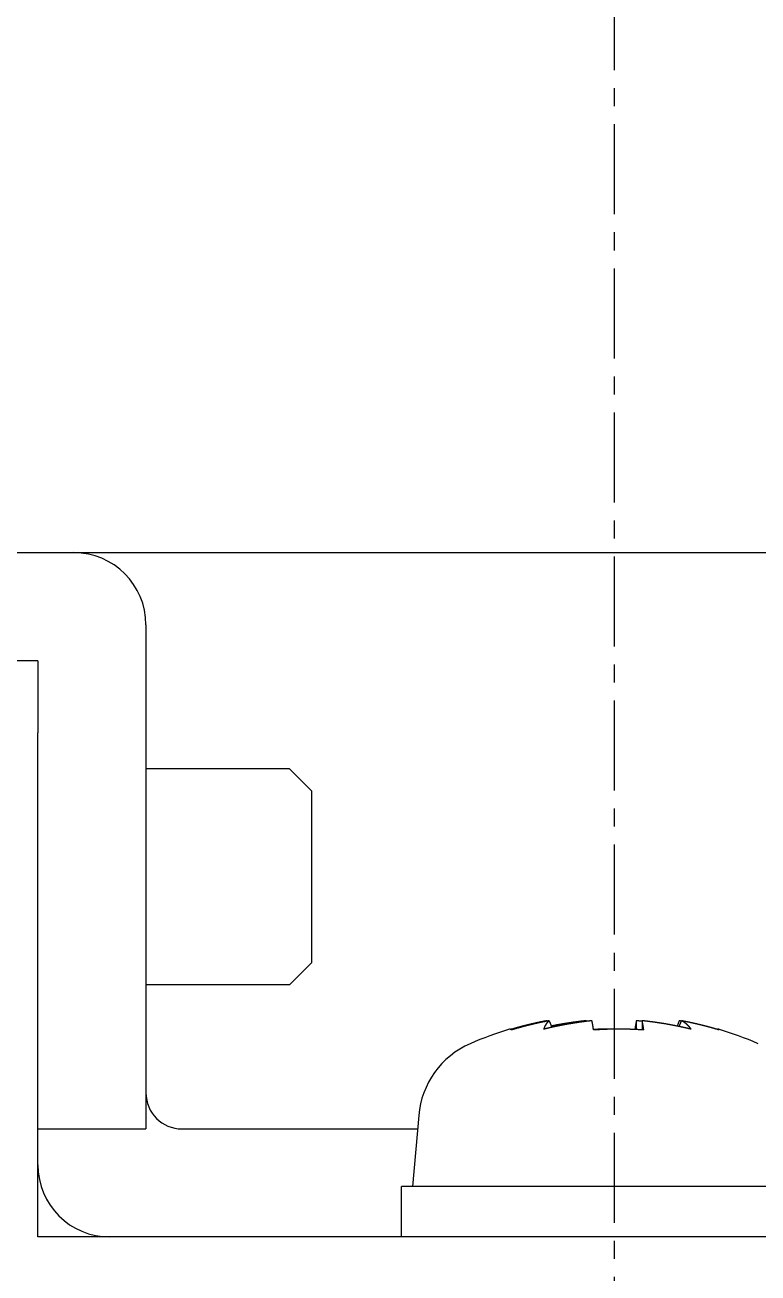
# Model space of a CAD drawing. Extents: x 8 to 293, y -214 to 82.
# Drawn here: x 264.56 to 274.74, y -82.02 to -64.69 of the extents above; entities that cross this region are included whole.
import ezdxf

# ---------------------------------------------------------------- set-up
doc = ezdxf.new("R2010")
doc.units = 0
doc.linetypes.add('CENTER', pattern=[2, 1.25, -0.25, 0.25, -0.25])
doc.layers.get('0').update_dxf_attribs({"linetype": 'CONTINUOUS'})
doc.layers.add('CENTER', color=1, linetype='CENTER')

msp = doc.modelspace()

# ---------------------------------------------------------------- linework, layer by layer
at = {"color": 7, "linetype": 'CONTINUOUS'}
for p, q in [((256.742, -72.019), (288.742, -72.019)), ((266.242, -73.019), (266.242, -80.019)), ((264.742, -73.519), (263.242, -73.519)), ((264.742, -73.519), (264.742, -74.519)), ((264.742, -81.519), (264.742, -74.519)), ((268.236, -75.019), (266.242, -75.019)), ((268.542, -75.326), (268.236, -75.019)), ((268.542, -75.326), (268.542, -77.713)), ((268.542, -77.713), (268.236, -78.019)), ((268.236, -78.019), (266.242, -78.019)), ((271.812, -78.522), (271.81, -78.517)), ((271.84, -78.517), (271.876, -78.608)), ((272.354, -78.517), (272.354, -78.526)), ((273.053, -78.64), (273.051, -78.517)), ((273.131, -78.517), (273.129, -78.643)), ((273.645, -78.517), (273.616, -78.591)), ((273.644, -78.597), (273.675, -78.517)), ((270.029, -79.831), (269.942, -80.819)), ((264.742, -80.019), (266.242, -80.019)), ((266.742, -80.019), (270.012, -80.019)), ((269.792, -81.519), (269.792, -80.819)), ((275.692, -80.819), (269.792, -80.819)), ((280.742, -81.519), (264.742, -81.519))]:
    msp.add_line(p, q, dxfattribs=at)
for points in [[(271.316, -78.645, 0), (271.316, -78.645, 0), (271.316, -78.644, 0), (271.315, -78.644, 0), (271.315, -78.644, 0), (271.315, -78.644, 0), (271.315, -78.644, 0), (271.314, -78.643, 0), (271.314, -78.643, 0), (271.314, -78.643, 0), (271.313, -78.643, 0), (271.313, -78.642, 0), (271.313, -78.642, 0), (271.312, -78.642, 0), (271.312, -78.642, 0), (271.312, -78.642, 0), (271.312, -78.642, 0), (271.311, -78.641, 0), (271.311, -78.641, 0), (271.311, -78.641, 0), (271.31, -78.641, 0), (271.31, -78.641, 0), (271.31, -78.641, 0), (271.31, -78.64, 0), (271.309, -78.64, 0), (271.309, -78.64, 0), (271.309, -78.64, 0), (271.308, -78.64, 0), (271.308, -78.639, 0), (271.308, -78.639, 0), (271.308, -78.639, 0), (271.307, -78.639, 0), (271.307, -78.639, 0), (271.307, -78.639, 0), (271.307, -78.639, 0), (271.306, -78.638, 0), (271.306, -78.638, 0), (271.306, -78.638, 0), (271.306, -78.638, 0), (271.305, -78.638, 0), (271.305, -78.638, 0), (271.305, -78.638, 0), (271.305, -78.638, 0), (271.304, -78.638, 0), (271.304, -78.637, 0), (271.304, -78.637, 0), (271.304, -78.637, 0), (271.303, -78.637, 0), (271.303, -78.637, 0), (271.303, -78.637, 0), (271.303, -78.637, 0), (271.302, -78.637, 0), (271.302, -78.636, 0), (271.302, -78.636, 0), (271.302, -78.636, 0), (271.302, -78.636, 0), (271.301, -78.636, 0), (271.301, -78.636, 0), (271.301, -78.636, 0), (271.301, -78.636, 0), (271.3, -78.636, 0), (271.3, -78.636, 0), (271.3, -78.636, 0), (271.3, -78.635, 0), (271.3, -78.635, 0), (271.299, -78.635, 0), (271.299, -78.635, 0), (271.299, -78.635, 0), (271.299, -78.635, 0), (271.299, -78.635, 0), (271.298, -78.635, 0), (271.298, -78.635, 0), (271.298, -78.635, 0), (271.298, -78.635, 0), (271.298, -78.635, 0), (271.297, -78.635, 0), (271.297, -78.635, 0), (271.297, -78.635, 0), (271.297, -78.635, 0), (271.297, -78.635, 0), (271.296, -78.635, 0), (271.296, -78.635, 0), (271.296, -78.635, 0), (271.296, -78.635, 0), (271.296, -78.634, 0), (271.295, -78.634, 0), (271.295, -78.634, 0), (271.295, -78.634, 0), (271.295, -78.634, 0), (271.295, -78.634, 0), (271.295, -78.634, 0), (271.294, -78.634, 0), (271.294, -78.634, 0), (271.294, -78.634, 0), (271.294, -78.634, 0), (271.294, -78.634, 0), (271.294, -78.634, 0), (271.293, -78.634, 0), (271.293, -78.634, 0), (271.293, -78.634, 0), (271.293, -78.634, 0), (271.293, -78.634, 0), (271.293, -78.634, 0), (271.293, -78.634, 0), (271.292, -78.634, 0), (271.292, -78.634, 0), (271.292, -78.634, 0), (271.292, -78.635, 0), (271.292, -78.635, 0), (271.292, -78.635, 0), (271.292, -78.635, 0), (271.291, -78.635, 0), (271.291, -78.635, 0), (271.291, -78.635, 0), (271.291, -78.635, 0), (271.291, -78.635, 0), (271.291, -78.635, 0), (271.291, -78.635, 0), (271.291, -78.635, 0), (271.29, -78.635, 0), (271.29, -78.635, 0), (271.29, -78.635, 0), (271.29, -78.635, 0), (271.29, -78.635, 0), (271.29, -78.635, 0), (271.29, -78.635, 0), (271.29, -78.635, 0), (271.29, -78.635, 0), (271.289, -78.635, 0)], [(271.81, -78.517, 0), (271.806, -78.518, 0), (271.802, -78.518, 0), (271.798, -78.519, 0), (271.794, -78.52, 0), (271.79, -78.521, 0), (271.786, -78.521, 0), (271.782, -78.522, 0), (271.778, -78.523, 0), (271.774, -78.524, 0), (271.77, -78.525, 0), (271.766, -78.525, 0), (271.762, -78.526, 0), (271.758, -78.527, 0), (271.754, -78.528, 0), (271.75, -78.528, 0), (271.746, -78.529, 0), (271.742, -78.53, 0), (271.738, -78.531, 0), (271.734, -78.532, 0), (271.73, -78.532, 0), (271.726, -78.533, 0), (271.722, -78.534, 0), (271.719, -78.535, 0), (271.715, -78.536, 0), (271.711, -78.537, 0), (271.707, -78.537, 0), (271.703, -78.538, 0), (271.699, -78.539, 0), (271.695, -78.54, 0), (271.691, -78.541, 0), (271.687, -78.541, 0), (271.683, -78.542, 0), (271.679, -78.543, 0), (271.675, -78.544, 0), (271.671, -78.545, 0), (271.667, -78.546, 0), (271.663, -78.547, 0), (271.659, -78.547, 0), (271.655, -78.548, 0), (271.651, -78.549, 0), (271.647, -78.55, 0), (271.643, -78.551, 0), (271.639, -78.552, 0), (271.635, -78.553, 0), (271.632, -78.554, 0), (271.628, -78.555, 0), (271.624, -78.555, 0), (271.62, -78.556, 0), (271.616, -78.557, 0), (271.612, -78.558, 0), (271.608, -78.559, 0), (271.604, -78.56, 0), (271.6, -78.561, 0), (271.596, -78.562, 0), (271.592, -78.563, 0), (271.588, -78.564, 0), (271.584, -78.565, 0), (271.58, -78.566, 0), (271.576, -78.567, 0), (271.572, -78.567, 0), (271.568, -78.568, 0), (271.564, -78.569, 0), (271.561, -78.57, 0), (271.557, -78.571, 0), (271.553, -78.572, 0), (271.549, -78.573, 0), (271.545, -78.574, 0), (271.541, -78.575, 0), (271.537, -78.576, 0), (271.533, -78.577, 0), (271.529, -78.578, 0), (271.525, -78.579, 0), (271.521, -78.58, 0), (271.517, -78.581, 0), (271.513, -78.582, 0), (271.509, -78.583, 0), (271.506, -78.584, 0), (271.502, -78.585, 0), (271.498, -78.586, 0), (271.494, -78.587, 0), (271.49, -78.588, 0), (271.486, -78.589, 0), (271.482, -78.59, 0), (271.478, -78.591, 0), (271.474, -78.592, 0), (271.47, -78.593, 0), (271.466, -78.594, 0), (271.462, -78.595, 0), (271.459, -78.596, 0), (271.455, -78.597, 0), (271.451, -78.598, 0), (271.447, -78.599, 0), (271.443, -78.6, 0), (271.439, -78.601, 0), (271.435, -78.602, 0), (271.431, -78.603, 0), (271.427, -78.604, 0), (271.423, -78.605, 0), (271.419, -78.606, 0), (271.416, -78.608, 0), (271.412, -78.609, 0), (271.408, -78.61, 0), (271.404, -78.611, 0), (271.4, -78.612, 0), (271.396, -78.613, 0), (271.392, -78.614, 0), (271.388, -78.615, 0), (271.384, -78.616, 0), (271.38, -78.617, 0), (271.377, -78.618, 0), (271.373, -78.619, 0), (271.369, -78.621, 0), (271.365, -78.622, 0), (271.361, -78.623, 0), (271.357, -78.624, 0), (271.353, -78.625, 0), (271.349, -78.626, 0), (271.345, -78.627, 0), (271.342, -78.628, 0), (271.338, -78.629, 0), (271.334, -78.631, 0), (271.33, -78.632, 0), (271.326, -78.633, 0), (271.322, -78.634, 0), (271.318, -78.635, 0), (271.314, -78.636, 0), (271.31, -78.638, 0), (271.307, -78.639, 0)], [(271.84, -78.517, 0), (271.836, -78.518, 0), (271.832, -78.518, 0), (271.828, -78.519, 0), (271.824, -78.52, 0), (271.82, -78.521, 0), (271.815, -78.522, 0), (271.811, -78.522, 0), (271.807, -78.523, 0), (271.803, -78.524, 0), (271.799, -78.525, 0), (271.795, -78.526, 0), (271.791, -78.526, 0), (271.786, -78.527, 0), (271.782, -78.528, 0), (271.778, -78.529, 0), (271.774, -78.53, 0), (271.77, -78.531, 0), (271.766, -78.531, 0), (271.762, -78.532, 0), (271.758, -78.533, 0), (271.753, -78.534, 0), (271.749, -78.535, 0), (271.745, -78.536, 0), (271.741, -78.537, 0), (271.737, -78.537, 0), (271.733, -78.538, 0), (271.729, -78.539, 0), (271.725, -78.54, 0), (271.72, -78.541, 0), (271.716, -78.542, 0), (271.712, -78.543, 0), (271.708, -78.543, 0), (271.704, -78.544, 0), (271.7, -78.545, 0), (271.696, -78.546, 0), (271.692, -78.547, 0), (271.687, -78.548, 0), (271.683, -78.549, 0), (271.679, -78.55, 0), (271.675, -78.551, 0), (271.671, -78.552, 0), (271.667, -78.553, 0), (271.663, -78.553, 0), (271.659, -78.554, 0), (271.655, -78.555, 0), (271.65, -78.556, 0), (271.646, -78.557, 0), (271.642, -78.558, 0), (271.638, -78.559, 0), (271.634, -78.56, 0), (271.63, -78.561, 0), (271.626, -78.562, 0), (271.622, -78.563, 0), (271.618, -78.564, 0), (271.613, -78.565, 0), (271.609, -78.566, 0), (271.605, -78.567, 0), (271.601, -78.568, 0), (271.597, -78.569, 0), (271.593, -78.57, 0), (271.589, -78.571, 0), (271.585, -78.572, 0), (271.581, -78.573, 0), (271.577, -78.574, 0), (271.572, -78.575, 0), (271.568, -78.576, 0), (271.564, -78.577, 0), (271.56, -78.578, 0), (271.556, -78.579, 0), (271.552, -78.58, 0), (271.548, -78.581, 0), (271.544, -78.582, 0), (271.54, -78.583, 0), (271.536, -78.584, 0), (271.532, -78.585, 0), (271.528, -78.586, 0), (271.523, -78.587, 0), (271.519, -78.588, 0), (271.515, -78.589, 0), (271.511, -78.59, 0), (271.507, -78.591, 0), (271.503, -78.592, 0), (271.499, -78.593, 0), (271.495, -78.594, 0), (271.491, -78.596, 0), (271.487, -78.597, 0), (271.483, -78.598, 0), (271.479, -78.599, 0), (271.474, -78.6, 0), (271.47, -78.601, 0), (271.466, -78.602, 0), (271.462, -78.603, 0), (271.458, -78.604, 0), (271.454, -78.605, 0), (271.45, -78.606, 0), (271.446, -78.608, 0), (271.442, -78.609, 0), (271.438, -78.61, 0), (271.434, -78.611, 0), (271.43, -78.612, 0), (271.426, -78.613, 0), (271.422, -78.614, 0), (271.418, -78.615, 0), (271.414, -78.617, 0), (271.409, -78.618, 0), (271.405, -78.619, 0), (271.401, -78.62, 0), (271.397, -78.621, 0), (271.393, -78.622, 0), (271.389, -78.623, 0), (271.385, -78.624, 0), (271.381, -78.626, 0), (271.377, -78.627, 0), (271.373, -78.628, 0), (271.369, -78.629, 0), (271.365, -78.63, 0), (271.361, -78.632, 0), (271.357, -78.633, 0), (271.353, -78.634, 0), (271.349, -78.635, 0), (271.345, -78.636, 0), (271.341, -78.638, 0), (271.337, -78.639, 0), (271.333, -78.64, 0), (271.329, -78.641, 0), (271.324, -78.642, 0), (271.32, -78.644, 0), (271.316, -78.645, 0)], [(272.434, -78.517, 0), (272.428, -78.517, 0), (272.423, -78.518, 0), (272.418, -78.519, 0), (272.413, -78.519, 0), (272.407, -78.52, 0), (272.402, -78.52, 0), (272.397, -78.521, 0), (272.392, -78.522, 0), (272.386, -78.522, 0), (272.381, -78.523, 0), (272.376, -78.523, 0), (272.371, -78.524, 0), (272.365, -78.525, 0), (272.36, -78.525, 0), (272.355, -78.526, 0), (272.349, -78.527, 0), (272.344, -78.527, 0), (272.339, -78.528, 0), (272.334, -78.529, 0), (272.328, -78.529, 0), (272.323, -78.53, 0), (272.318, -78.531, 0), (272.313, -78.531, 0), (272.307, -78.532, 0), (272.302, -78.533, 0), (272.297, -78.533, 0), (272.292, -78.534, 0), (272.286, -78.535, 0), (272.281, -78.535, 0), (272.276, -78.536, 0), (272.271, -78.537, 0), (272.265, -78.538, 0), (272.26, -78.538, 0), (272.255, -78.539, 0), (272.249, -78.54, 0), (272.244, -78.541, 0), (272.239, -78.541, 0), (272.234, -78.542, 0), (272.228, -78.543, 0), (272.223, -78.544, 0), (272.218, -78.545, 0), (272.213, -78.545, 0), (272.207, -78.546, 0), (272.202, -78.547, 0), (272.197, -78.548, 0), (272.192, -78.549, 0), (272.186, -78.549, 0), (272.181, -78.55, 0), (272.176, -78.551, 0), (272.171, -78.552, 0), (272.165, -78.553, 0), (272.16, -78.554, 0), (272.155, -78.555, 0), (272.15, -78.555, 0), (272.144, -78.556, 0), (272.139, -78.557, 0), (272.134, -78.558, 0), (272.129, -78.559, 0), (272.123, -78.56, 0), (272.118, -78.561, 0), (272.113, -78.561, 0), (272.108, -78.562, 0), (272.102, -78.563, 0), (272.097, -78.564, 0), (272.092, -78.565, 0), (272.087, -78.566, 0), (272.081, -78.567, 0), (272.076, -78.568, 0), (272.071, -78.569, 0), (272.066, -78.57, 0), (272.06, -78.571, 0), (272.055, -78.572, 0), (272.05, -78.573, 0), (272.045, -78.574, 0), (272.039, -78.575, 0), (272.034, -78.576, 0), (272.029, -78.577, 0), (272.024, -78.578, 0), (272.019, -78.579, 0), (272.013, -78.58, 0), (272.008, -78.581, 0), (272.003, -78.582, 0), (271.998, -78.583, 0), (271.992, -78.584, 0), (271.987, -78.585, 0), (271.982, -78.586, 0), (271.977, -78.587, 0), (271.971, -78.588, 0), (271.966, -78.589, 0), (271.961, -78.59, 0), (271.956, -78.591, 0), (271.95, -78.592, 0), (271.945, -78.593, 0), (271.94, -78.594, 0), (271.935, -78.595, 0), (271.93, -78.597, 0), (271.924, -78.598, 0), (271.919, -78.599, 0), (271.914, -78.6, 0), (271.909, -78.601, 0), (271.903, -78.602, 0), (271.898, -78.603, 0), (271.893, -78.604, 0), (271.888, -78.605, 0), (271.883, -78.606, 0), (271.877, -78.608, 0), (271.872, -78.609, 0), (271.867, -78.61, 0), (271.862, -78.611, 0), (271.856, -78.612, 0), (271.851, -78.614, 0), (271.846, -78.615, 0), (271.841, -78.616, 0), (271.836, -78.617, 0), (271.83, -78.618, 0), (271.825, -78.62, 0), (271.82, -78.621, 0), (271.815, -78.622, 0), (271.81, -78.623, 0), (271.804, -78.624, 0), (271.799, -78.626, 0), (271.794, -78.627, 0), (271.789, -78.628, 0), (271.783, -78.629, 0), (271.778, -78.63, 0), (271.773, -78.632, 0), (271.768, -78.633, 0), (271.763, -78.634, 0)], [(271.841, -78.517, 0), (271.84, -78.517, 0), (271.839, -78.518, 0), (271.838, -78.518, 0), (271.838, -78.519, 0), (271.837, -78.519, 0), (271.836, -78.52, 0), (271.835, -78.521, 0), (271.835, -78.521, 0), (271.834, -78.522, 0), (271.833, -78.522, 0), (271.832, -78.523, 0), (271.832, -78.524, 0), (271.831, -78.524, 0), (271.83, -78.525, 0), (271.83, -78.526, 0), (271.829, -78.526, 0), (271.828, -78.527, 0), (271.827, -78.528, 0), (271.827, -78.528, 0), (271.826, -78.529, 0), (271.825, -78.53, 0), (271.825, -78.53, 0), (271.824, -78.531, 0), (271.823, -78.532, 0), (271.822, -78.532, 0), (271.822, -78.533, 0), (271.821, -78.534, 0), (271.82, -78.534, 0), (271.82, -78.535, 0), (271.819, -78.536, 0), (271.818, -78.537, 0), (271.818, -78.537, 0), (271.817, -78.538, 0), (271.816, -78.539, 0), (271.816, -78.54, 0), (271.815, -78.54, 0), (271.814, -78.541, 0), (271.814, -78.542, 0), (271.813, -78.543, 0), (271.812, -78.543, 0), (271.812, -78.544, 0), (271.811, -78.545, 0), (271.81, -78.546, 0), (271.81, -78.547, 0), (271.809, -78.547, 0), (271.808, -78.548, 0), (271.808, -78.549, 0), (271.807, -78.55, 0), (271.806, -78.551, 0), (271.806, -78.552, 0), (271.805, -78.552, 0), (271.804, -78.553, 0), (271.804, -78.554, 0), (271.803, -78.555, 0), (271.803, -78.556, 0), (271.802, -78.557, 0), (271.801, -78.558, 0), (271.801, -78.559, 0), (271.8, -78.559, 0), (271.799, -78.56, 0), (271.799, -78.561, 0), (271.798, -78.562, 0), (271.798, -78.563, 0), (271.797, -78.564, 0), (271.796, -78.565, 0), (271.796, -78.566, 0), (271.795, -78.567, 0), (271.795, -78.568, 0), (271.794, -78.569, 0), (271.793, -78.57, 0), (271.793, -78.571, 0), (271.792, -78.572, 0), (271.792, -78.573, 0), (271.791, -78.573, 0), (271.79, -78.575, 0), (271.79, -78.576, 0), (271.789, -78.576, 0), (271.789, -78.577, 0), (271.788, -78.578, 0), (271.788, -78.579, 0), (271.787, -78.581, 0), (271.786, -78.582, 0), (271.786, -78.582, 0), (271.785, -78.584, 0), (271.785, -78.585, 0), (271.784, -78.586, 0), (271.784, -78.587, 0), (271.783, -78.588, 0), (271.782, -78.589, 0), (271.782, -78.59, 0), (271.781, -78.591, 0), (271.781, -78.592, 0), (271.78, -78.593, 0), (271.78, -78.594, 0), (271.779, -78.595, 0), (271.779, -78.596, 0), (271.778, -78.597, 0), (271.778, -78.599, 0), (271.777, -78.6, 0), (271.777, -78.601, 0), (271.776, -78.602, 0), (271.775, -78.603, 0), (271.775, -78.604, 0), (271.774, -78.605, 0), (271.774, -78.606, 0), (271.773, -78.608, 0), (271.773, -78.609, 0), (271.772, -78.61, 0), (271.772, -78.611, 0), (271.771, -78.612, 0), (271.771, -78.613, 0), (271.77, -78.615, 0), (271.77, -78.616, 0), (271.769, -78.617, 0), (271.769, -78.618, 0), (271.768, -78.619, 0), (271.768, -78.621, 0), (271.767, -78.622, 0), (271.767, -78.623, 0), (271.766, -78.624, 0), (271.766, -78.626, 0), (271.765, -78.627, 0), (271.765, -78.628, 0), (271.765, -78.629, 0), (271.764, -78.63, 0), (271.764, -78.632, 0), (271.763, -78.633, 0), (271.763, -78.634, 0)], [(272.354, -78.517, 0), (272.35, -78.517, 0), (272.346, -78.518, 0), (272.342, -78.518, 0), (272.339, -78.519, 0), (272.335, -78.519, 0), (272.331, -78.519, 0), (272.327, -78.52, 0), (272.323, -78.52, 0), (272.32, -78.521, 0), (272.316, -78.521, 0), (272.312, -78.521, 0), (272.308, -78.522, 0), (272.304, -78.522, 0), (272.301, -78.523, 0), (272.297, -78.523, 0), (272.293, -78.524, 0), (272.289, -78.524, 0), (272.285, -78.525, 0), (272.282, -78.525, 0), (272.278, -78.525, 0), (272.274, -78.526, 0), (272.27, -78.526, 0), (272.266, -78.527, 0), (272.263, -78.527, 0), (272.259, -78.528, 0), (272.255, -78.528, 0), (272.251, -78.529, 0), (272.247, -78.529, 0), (272.244, -78.53, 0), (272.24, -78.53, 0), (272.236, -78.531, 0), (272.232, -78.531, 0), (272.228, -78.532, 0), (272.225, -78.532, 0), (272.221, -78.533, 0), (272.217, -78.533, 0), (272.213, -78.534, 0), (272.209, -78.534, 0), (272.206, -78.535, 0), (272.202, -78.535, 0), (272.198, -78.536, 0), (272.194, -78.536, 0), (272.19, -78.537, 0), (272.187, -78.537, 0), (272.183, -78.538, 0), (272.179, -78.538, 0), (272.175, -78.539, 0), (272.171, -78.539, 0), (272.168, -78.54, 0), (272.164, -78.54, 0), (272.16, -78.541, 0), (272.156, -78.541, 0), (272.152, -78.542, 0), (272.149, -78.543, 0), (272.145, -78.543, 0), (272.141, -78.544, 0), (272.137, -78.544, 0), (272.134, -78.545, 0), (272.13, -78.545, 0), (272.126, -78.546, 0), (272.122, -78.546, 0), (272.118, -78.547, 0), (272.115, -78.548, 0), (272.111, -78.548, 0), (272.107, -78.549, 0), (272.103, -78.549, 0), (272.099, -78.55, 0), (272.096, -78.55, 0), (272.092, -78.551, 0), (272.088, -78.552, 0), (272.084, -78.552, 0), (272.081, -78.553, 0), (272.077, -78.553, 0), (272.073, -78.554, 0), (272.069, -78.555, 0), (272.065, -78.555, 0), (272.062, -78.556, 0), (272.058, -78.557, 0), (272.054, -78.557, 0), (272.05, -78.558, 0), (272.046, -78.558, 0), (272.043, -78.559, 0), (272.039, -78.56, 0), (272.035, -78.56, 0), (272.031, -78.561, 0), (272.028, -78.562, 0), (272.024, -78.562, 0), (272.02, -78.563, 0), (272.016, -78.564, 0), (272.012, -78.564, 0), (272.009, -78.565, 0), (272.005, -78.566, 0), (272.001, -78.566, 0), (271.997, -78.567, 0), (271.994, -78.567, 0), (271.99, -78.568, 0), (271.986, -78.569, 0), (271.982, -78.57, 0), (271.978, -78.57, 0), (271.975, -78.571, 0), (271.971, -78.572, 0), (271.967, -78.572, 0), (271.963, -78.573, 0), (271.96, -78.574, 0), (271.956, -78.574, 0), (271.952, -78.575, 0), (271.948, -78.576, 0), (271.944, -78.576, 0), (271.941, -78.577, 0), (271.937, -78.578, 0), (271.933, -78.579, 0), (271.929, -78.579, 0), (271.926, -78.58, 0), (271.922, -78.581, 0), (271.918, -78.581, 0), (271.914, -78.582, 0), (271.911, -78.583, 0), (271.907, -78.584, 0), (271.903, -78.584, 0), (271.899, -78.585, 0), (271.895, -78.586, 0), (271.892, -78.587, 0), (271.888, -78.587, 0), (271.884, -78.588, 0), (271.88, -78.589, 0), (271.877, -78.59, 0), (271.873, -78.59, 0), (271.869, -78.591, 0)], [(272.457, -78.645, 0), (272.456, -78.644, 0), (272.456, -78.642, 0), (272.456, -78.641, 0), (272.456, -78.64, 0), (272.456, -78.639, 0), (272.455, -78.638, 0), (272.455, -78.636, 0), (272.455, -78.635, 0), (272.455, -78.634, 0), (272.455, -78.633, 0), (272.455, -78.632, 0), (272.454, -78.63, 0), (272.454, -78.629, 0), (272.454, -78.628, 0), (272.454, -78.627, 0), (272.454, -78.626, 0), (272.454, -78.624, 0), (272.453, -78.623, 0), (272.453, -78.622, 0), (272.453, -78.621, 0), (272.453, -78.62, 0), (272.453, -78.619, 0), (272.452, -78.618, 0), (272.452, -78.617, 0), (272.452, -78.615, 0), (272.452, -78.614, 0), (272.452, -78.613, 0), (272.452, -78.612, 0), (272.451, -78.611, 0), (272.451, -78.61, 0), (272.451, -78.609, 0), (272.451, -78.608, 0), (272.451, -78.606, 0), (272.451, -78.605, 0), (272.45, -78.604, 0), (272.45, -78.603, 0), (272.45, -78.602, 0), (272.45, -78.601, 0), (272.45, -78.6, 0), (272.449, -78.599, 0), (272.449, -78.598, 0), (272.449, -78.597, 0), (272.449, -78.596, 0), (272.449, -78.594, 0), (272.449, -78.593, 0), (272.448, -78.592, 0), (272.448, -78.591, 0), (272.448, -78.59, 0), (272.448, -78.589, 0), (272.448, -78.588, 0), (272.447, -78.587, 0), (272.447, -78.586, 0), (272.447, -78.585, 0), (272.447, -78.584, 0), (272.447, -78.583, 0), (272.447, -78.582, 0), (272.446, -78.581, 0), (272.446, -78.58, 0), (272.446, -78.579, 0), (272.446, -78.578, 0), (272.446, -78.577, 0), (272.446, -78.576, 0), (272.445, -78.575, 0), (272.445, -78.574, 0), (272.445, -78.573, 0), (272.445, -78.572, 0), (272.445, -78.571, 0), (272.444, -78.57, 0), (272.444, -78.569, 0), (272.444, -78.568, 0), (272.444, -78.567, 0), (272.444, -78.566, 0), (272.444, -78.565, 0), (272.443, -78.564, 0), (272.443, -78.563, 0), (272.443, -78.562, 0), (272.443, -78.561, 0), (272.443, -78.56, 0), (272.442, -78.559, 0), (272.442, -78.558, 0), (272.442, -78.557, 0), (272.442, -78.556, 0), (272.442, -78.555, 0), (272.442, -78.554, 0), (272.441, -78.553, 0), (272.441, -78.553, 0), (272.441, -78.552, 0), (272.441, -78.551, 0), (272.441, -78.55, 0), (272.441, -78.549, 0), (272.44, -78.548, 0), (272.44, -78.547, 0), (272.44, -78.546, 0), (272.44, -78.545, 0), (272.44, -78.544, 0), (272.439, -78.543, 0), (272.439, -78.543, 0), (272.439, -78.542, 0), (272.439, -78.541, 0), (272.439, -78.54, 0), (272.439, -78.539, 0), (272.438, -78.538, 0), (272.438, -78.537, 0), (272.438, -78.537, 0), (272.438, -78.536, 0), (272.438, -78.535, 0), (272.437, -78.534, 0), (272.437, -78.533, 0), (272.437, -78.532, 0), (272.437, -78.531, 0), (272.437, -78.531, 0), (272.437, -78.53, 0), (272.436, -78.529, 0), (272.436, -78.528, 0), (272.436, -78.527, 0), (272.436, -78.526, 0), (272.436, -78.526, 0), (272.435, -78.525, 0), (272.435, -78.524, 0), (272.435, -78.523, 0), (272.435, -78.522, 0), (272.435, -78.522, 0), (272.435, -78.521, 0), (272.434, -78.52, 0), (272.434, -78.519, 0), (272.434, -78.518, 0), (272.434, -78.518, 0), (272.434, -78.517, 0)], [(272.742, -78.635, 0), (272.74, -78.635, 0), (272.738, -78.635, 0), (272.736, -78.635, 0), (272.733, -78.635, 0), (272.731, -78.635, 0), (272.729, -78.635, 0), (272.727, -78.635, 0), (272.724, -78.635, 0), (272.722, -78.635, 0), (272.72, -78.634, 0), (272.718, -78.634, 0), (272.715, -78.634, 0), (272.713, -78.634, 0), (272.711, -78.634, 0), (272.709, -78.634, 0), (272.707, -78.634, 0), (272.704, -78.634, 0), (272.702, -78.634, 0), (272.7, -78.634, 0), (272.698, -78.634, 0), (272.695, -78.634, 0), (272.693, -78.634, 0), (272.691, -78.634, 0), (272.689, -78.634, 0), (272.686, -78.634, 0), (272.684, -78.634, 0), (272.682, -78.634, 0), (272.68, -78.634, 0), (272.677, -78.634, 0), (272.675, -78.634, 0), (272.673, -78.634, 0), (272.671, -78.634, 0), (272.668, -78.634, 0), (272.666, -78.634, 0), (272.664, -78.634, 0), (272.662, -78.634, 0), (272.659, -78.634, 0), (272.657, -78.634, 0), (272.655, -78.634, 0), (272.653, -78.634, 0), (272.65, -78.634, 0), (272.648, -78.634, 0), (272.646, -78.634, 0), (272.644, -78.634, 0), (272.641, -78.634, 0), (272.639, -78.634, 0), (272.637, -78.634, 0), (272.635, -78.635, 0), (272.633, -78.635, 0), (272.63, -78.635, 0), (272.628, -78.635, 0), (272.626, -78.635, 0), (272.624, -78.635, 0), (272.621, -78.635, 0), (272.619, -78.635, 0), (272.617, -78.635, 0), (272.615, -78.635, 0), (272.612, -78.635, 0), (272.61, -78.635, 0), (272.608, -78.635, 0), (272.606, -78.635, 0), (272.603, -78.635, 0), (272.601, -78.635, 0), (272.599, -78.635, 0), (272.597, -78.635, 0), (272.594, -78.635, 0), (272.592, -78.635, 0), (272.59, -78.635, 0), (272.588, -78.635, 0), (272.585, -78.635, 0), (272.583, -78.635, 0), (272.581, -78.635, 0), (272.579, -78.635, 0), (272.577, -78.635, 0), (272.574, -78.635, 0), (272.572, -78.635, 0), (272.57, -78.635, 0), (272.568, -78.635, 0), (272.565, -78.635, 0), (272.563, -78.635, 0), (272.561, -78.635, 0), (272.559, -78.636, 0), (272.556, -78.636, 0), (272.554, -78.636, 0), (272.552, -78.636, 0), (272.55, -78.636, 0), (272.547, -78.636, 0), (272.545, -78.636, 0), (272.543, -78.636, 0), (272.541, -78.636, 0), (272.538, -78.636, 0), (272.536, -78.636, 0), (272.534, -78.636, 0), (272.532, -78.636, 0), (272.529, -78.636, 0), (272.527, -78.636, 0), (272.525, -78.636, 0), (272.523, -78.636, 0), (272.521, -78.636, 0), (272.518, -78.636, 0), (272.516, -78.637, 0), (272.514, -78.637, 0), (272.512, -78.637, 0), (272.509, -78.637, 0), (272.507, -78.637, 0), (272.505, -78.637, 0), (272.503, -78.637, 0), (272.5, -78.637, 0), (272.498, -78.637, 0), (272.496, -78.637, 0), (272.494, -78.637, 0), (272.491, -78.637, 0), (272.489, -78.637, 0), (272.487, -78.638, 0), (272.485, -78.638, 0), (272.482, -78.638, 0), (272.48, -78.638, 0), (272.478, -78.638, 0), (272.476, -78.638, 0), (272.474, -78.638, 0), (272.471, -78.638, 0), (272.469, -78.638, 0), (272.467, -78.638, 0), (272.465, -78.638, 0), (272.462, -78.638, 0), (272.46, -78.638, 0), (272.458, -78.638, 0), (272.456, -78.639, 0)], [(273.154, -78.645, 0), (273.148, -78.644, 0), (273.143, -78.644, 0), (273.138, -78.644, 0), (273.132, -78.644, 0), (273.127, -78.643, 0), (273.121, -78.643, 0), (273.116, -78.643, 0), (273.11, -78.642, 0), (273.105, -78.642, 0), (273.1, -78.642, 0), (273.094, -78.641, 0), (273.089, -78.641, 0), (273.083, -78.641, 0), (273.078, -78.641, 0), (273.072, -78.64, 0), (273.067, -78.64, 0), (273.061, -78.64, 0), (273.056, -78.64, 0), (273.051, -78.639, 0), (273.045, -78.639, 0), (273.04, -78.639, 0), (273.034, -78.639, 0), (273.029, -78.639, 0), (273.023, -78.638, 0), (273.018, -78.638, 0), (273.013, -78.638, 0), (273.007, -78.638, 0), (273.002, -78.638, 0), (272.996, -78.637, 0), (272.991, -78.637, 0), (272.985, -78.637, 0), (272.98, -78.637, 0), (272.974, -78.637, 0), (272.969, -78.637, 0), (272.964, -78.636, 0), (272.958, -78.636, 0), (272.953, -78.636, 0), (272.947, -78.636, 0), (272.942, -78.636, 0), (272.936, -78.636, 0), (272.931, -78.636, 0), (272.925, -78.635, 0), (272.92, -78.635, 0), (272.915, -78.635, 0), (272.909, -78.635, 0), (272.904, -78.635, 0), (272.898, -78.635, 0), (272.893, -78.635, 0), (272.887, -78.635, 0), (272.882, -78.635, 0), (272.876, -78.635, 0), (272.871, -78.635, 0), (272.865, -78.635, 0), (272.86, -78.635, 0), (272.855, -78.635, 0), (272.849, -78.635, 0), (272.844, -78.634, 0), (272.838, -78.634, 0), (272.833, -78.634, 0), (272.827, -78.634, 0), (272.822, -78.634, 0), (272.816, -78.634, 0), (272.811, -78.634, 0), (272.806, -78.634, 0), (272.8, -78.634, 0), (272.795, -78.634, 0), (272.789, -78.634, 0), (272.784, -78.634, 0), (272.778, -78.634, 0), (272.773, -78.634, 0), (272.767, -78.634, 0), (272.762, -78.635, 0), (272.756, -78.635, 0), (272.751, -78.635, 0), (272.746, -78.635, 0), (272.74, -78.635, 0), (272.735, -78.635, 0), (272.729, -78.635, 0), (272.724, -78.635, 0), (272.718, -78.635, 0), (272.713, -78.635, 0), (272.707, -78.635, 0), (272.702, -78.635, 0), (272.696, -78.635, 0), (272.691, -78.635, 0), (272.686, -78.635, 0), (272.68, -78.636, 0), (272.675, -78.636, 0), (272.669, -78.636, 0), (272.664, -78.636, 0), (272.658, -78.636, 0), (272.653, -78.636, 0), (272.647, -78.636, 0), (272.642, -78.637, 0), (272.636, -78.637, 0), (272.631, -78.637, 0), (272.626, -78.637, 0), (272.62, -78.637, 0), (272.615, -78.637, 0), (272.609, -78.638, 0), (272.604, -78.638, 0), (272.598, -78.638, 0), (272.593, -78.638, 0), (272.587, -78.638, 0), (272.582, -78.639, 0), (272.576, -78.639, 0), (272.571, -78.639, 0), (272.566, -78.639, 0), (272.56, -78.639, 0), (272.555, -78.64, 0), (272.549, -78.64, 0), (272.544, -78.64, 0), (272.538, -78.64, 0), (272.533, -78.641, 0), (272.527, -78.641, 0), (272.522, -78.641, 0), (272.516, -78.641, 0), (272.511, -78.642, 0), (272.506, -78.642, 0), (272.5, -78.642, 0), (272.495, -78.643, 0), (272.489, -78.643, 0), (272.484, -78.643, 0), (272.478, -78.644, 0), (272.473, -78.644, 0), (272.467, -78.644, 0), (272.462, -78.644, 0), (272.457, -78.645, 0)], [(273.051, -78.517, 0), (273.051, -78.518, 0), (273.051, -78.518, 0), (273.051, -78.519, 0), (273.05, -78.52, 0), (273.05, -78.521, 0), (273.05, -78.521, 0), (273.05, -78.522, 0), (273.05, -78.523, 0), (273.05, -78.524, 0), (273.049, -78.525, 0), (273.049, -78.525, 0), (273.049, -78.526, 0), (273.049, -78.527, 0), (273.049, -78.528, 0), (273.048, -78.528, 0), (273.048, -78.529, 0), (273.048, -78.53, 0), (273.048, -78.531, 0), (273.048, -78.532, 0), (273.048, -78.532, 0), (273.047, -78.533, 0), (273.047, -78.534, 0), (273.047, -78.535, 0), (273.047, -78.536, 0), (273.047, -78.537, 0), (273.047, -78.537, 0), (273.046, -78.538, 0), (273.046, -78.539, 0), (273.046, -78.54, 0), (273.046, -78.541, 0), (273.046, -78.541, 0), (273.046, -78.542, 0), (273.045, -78.543, 0), (273.045, -78.544, 0), (273.045, -78.545, 0), (273.045, -78.546, 0), (273.045, -78.547, 0), (273.045, -78.547, 0), (273.044, -78.548, 0), (273.044, -78.549, 0), (273.044, -78.55, 0), (273.044, -78.551, 0), (273.044, -78.552, 0), (273.043, -78.553, 0), (273.043, -78.554, 0), (273.043, -78.555, 0), (273.043, -78.555, 0), (273.043, -78.556, 0), (273.043, -78.557, 0), (273.042, -78.558, 0), (273.042, -78.559, 0), (273.042, -78.56, 0), (273.042, -78.561, 0), (273.042, -78.562, 0), (273.042, -78.563, 0), (273.041, -78.564, 0), (273.041, -78.565, 0), (273.041, -78.566, 0), (273.041, -78.567, 0), (273.041, -78.567, 0), (273.041, -78.568, 0), (273.04, -78.569, 0), (273.04, -78.57, 0), (273.04, -78.571, 0), (273.04, -78.572, 0), (273.04, -78.573, 0), (273.04, -78.574, 0), (273.039, -78.575, 0), (273.039, -78.576, 0), (273.039, -78.577, 0), (273.039, -78.578, 0), (273.039, -78.579, 0), (273.039, -78.58, 0), (273.038, -78.581, 0), (273.038, -78.582, 0), (273.038, -78.583, 0), (273.038, -78.584, 0), (273.038, -78.585, 0), (273.037, -78.586, 0), (273.037, -78.587, 0), (273.037, -78.588, 0), (273.037, -78.589, 0), (273.037, -78.59, 0), (273.037, -78.591, 0), (273.036, -78.592, 0), (273.036, -78.593, 0), (273.036, -78.594, 0), (273.036, -78.595, 0), (273.036, -78.596, 0), (273.036, -78.597, 0), (273.035, -78.598, 0), (273.035, -78.599, 0), (273.035, -78.6, 0), (273.035, -78.601, 0), (273.035, -78.602, 0), (273.035, -78.603, 0), (273.034, -78.604, 0), (273.034, -78.605, 0), (273.034, -78.606, 0), (273.034, -78.608, 0), (273.034, -78.609, 0), (273.034, -78.61, 0), (273.033, -78.611, 0), (273.033, -78.612, 0), (273.033, -78.613, 0), (273.033, -78.614, 0), (273.033, -78.615, 0), (273.033, -78.616, 0), (273.032, -78.617, 0), (273.032, -78.618, 0), (273.032, -78.619, 0), (273.032, -78.621, 0), (273.032, -78.622, 0), (273.032, -78.623, 0), (273.031, -78.624, 0), (273.031, -78.625, 0), (273.031, -78.626, 0), (273.031, -78.627, 0), (273.031, -78.628, 0), (273.031, -78.629, 0), (273.03, -78.631, 0), (273.03, -78.632, 0), (273.03, -78.633, 0), (273.03, -78.634, 0), (273.03, -78.635, 0), (273.029, -78.636, 0), (273.029, -78.638, 0), (273.029, -78.639, 0)], [(273.131, -78.526, 0), (273.13, -78.526, 0), (273.13, -78.526, 0), (273.129, -78.526, 0), (273.128, -78.526, 0), (273.128, -78.526, 0), (273.127, -78.526, 0), (273.127, -78.525, 0), (273.126, -78.525, 0), (273.125, -78.525, 0), (273.125, -78.525, 0), (273.124, -78.525, 0), (273.123, -78.525, 0), (273.123, -78.525, 0), (273.122, -78.525, 0), (273.122, -78.525, 0), (273.121, -78.525, 0), (273.12, -78.525, 0), (273.12, -78.525, 0), (273.119, -78.525, 0), (273.118, -78.525, 0), (273.118, -78.524, 0), (273.117, -78.524, 0), (273.117, -78.524, 0), (273.116, -78.524, 0), (273.115, -78.524, 0), (273.115, -78.524, 0), (273.114, -78.524, 0), (273.113, -78.524, 0), (273.113, -78.524, 0), (273.112, -78.524, 0), (273.112, -78.524, 0), (273.111, -78.524, 0), (273.11, -78.523, 0), (273.11, -78.523, 0), (273.109, -78.523, 0), (273.108, -78.523, 0), (273.108, -78.523, 0), (273.107, -78.523, 0), (273.107, -78.523, 0), (273.106, -78.523, 0), (273.105, -78.523, 0), (273.105, -78.523, 0), (273.104, -78.523, 0), (273.103, -78.523, 0), (273.103, -78.523, 0), (273.102, -78.523, 0), (273.102, -78.522, 0), (273.101, -78.522, 0), (273.1, -78.522, 0), (273.1, -78.522, 0), (273.099, -78.522, 0), (273.098, -78.522, 0), (273.098, -78.522, 0), (273.097, -78.522, 0), (273.097, -78.522, 0), (273.096, -78.522, 0), (273.095, -78.522, 0), (273.095, -78.522, 0), (273.094, -78.522, 0), (273.093, -78.522, 0), (273.093, -78.522, 0), (273.092, -78.521, 0), (273.092, -78.521, 0), (273.091, -78.521, 0), (273.09, -78.521, 0), (273.09, -78.521, 0), (273.089, -78.521, 0), (273.088, -78.521, 0), (273.088, -78.521, 0), (273.087, -78.521, 0), (273.087, -78.521, 0), (273.086, -78.521, 0), (273.085, -78.521, 0), (273.085, -78.521, 0), (273.084, -78.52, 0), (273.083, -78.52, 0), (273.083, -78.52, 0), (273.082, -78.52, 0), (273.082, -78.52, 0), (273.081, -78.52, 0), (273.08, -78.52, 0), (273.08, -78.52, 0), (273.079, -78.52, 0), (273.079, -78.52, 0), (273.078, -78.52, 0), (273.077, -78.52, 0), (273.077, -78.52, 0), (273.076, -78.52, 0), (273.075, -78.519, 0), (273.075, -78.519, 0), (273.074, -78.519, 0), (273.074, -78.519, 0), (273.073, -78.519, 0), (273.072, -78.519, 0), (273.072, -78.519, 0), (273.071, -78.519, 0), (273.07, -78.519, 0), (273.07, -78.519, 0), (273.069, -78.519, 0), (273.069, -78.519, 0), (273.068, -78.519, 0), (273.067, -78.519, 0), (273.067, -78.519, 0), (273.066, -78.519, 0), (273.065, -78.518, 0), (273.065, -78.518, 0), (273.064, -78.518, 0), (273.064, -78.518, 0), (273.063, -78.518, 0), (273.062, -78.518, 0), (273.062, -78.518, 0), (273.061, -78.518, 0), (273.06, -78.518, 0), (273.06, -78.518, 0), (273.059, -78.518, 0), (273.059, -78.518, 0), (273.058, -78.518, 0), (273.057, -78.517, 0), (273.057, -78.517, 0), (273.056, -78.517, 0), (273.055, -78.517, 0), (273.055, -78.517, 0), (273.054, -78.517, 0), (273.054, -78.517, 0), (273.053, -78.517, 0), (273.052, -78.517, 0), (273.052, -78.517, 0), (273.051, -78.517, 0)], [(273.154, -78.645, 0), (273.154, -78.644, 0), (273.153, -78.642, 0), (273.153, -78.641, 0), (273.153, -78.64, 0), (273.153, -78.639, 0), (273.153, -78.638, 0), (273.153, -78.636, 0), (273.152, -78.635, 0), (273.152, -78.634, 0), (273.152, -78.633, 0), (273.152, -78.632, 0), (273.152, -78.63, 0), (273.152, -78.629, 0), (273.151, -78.628, 0), (273.151, -78.627, 0), (273.151, -78.626, 0), (273.151, -78.624, 0), (273.151, -78.623, 0), (273.15, -78.622, 0), (273.15, -78.621, 0), (273.15, -78.62, 0), (273.15, -78.619, 0), (273.15, -78.618, 0), (273.15, -78.617, 0), (273.149, -78.615, 0), (273.149, -78.614, 0), (273.149, -78.613, 0), (273.149, -78.612, 0), (273.149, -78.611, 0), (273.149, -78.61, 0), (273.148, -78.609, 0), (273.148, -78.608, 0), (273.148, -78.606, 0), (273.148, -78.605, 0), (273.148, -78.604, 0), (273.147, -78.603, 0), (273.147, -78.602, 0), (273.147, -78.601, 0), (273.147, -78.6, 0), (273.147, -78.599, 0), (273.147, -78.598, 0), (273.146, -78.597, 0), (273.146, -78.596, 0), (273.146, -78.594, 0), (273.146, -78.593, 0), (273.146, -78.592, 0), (273.146, -78.591, 0), (273.145, -78.59, 0), (273.145, -78.589, 0), (273.145, -78.588, 0), (273.145, -78.587, 0), (273.145, -78.586, 0), (273.144, -78.585, 0), (273.144, -78.584, 0), (273.144, -78.583, 0), (273.144, -78.582, 0), (273.144, -78.581, 0), (273.144, -78.58, 0), (273.143, -78.579, 0), (273.143, -78.578, 0), (273.143, -78.577, 0), (273.143, -78.576, 0), (273.143, -78.575, 0), (273.143, -78.574, 0), (273.142, -78.573, 0), (273.142, -78.572, 0), (273.142, -78.571, 0), (273.142, -78.57, 0), (273.142, -78.569, 0), (273.141, -78.568, 0), (273.141, -78.567, 0), (273.141, -78.566, 0), (273.141, -78.565, 0), (273.141, -78.564, 0), (273.141, -78.563, 0), (273.14, -78.562, 0), (273.14, -78.561, 0), (273.14, -78.56, 0), (273.14, -78.559, 0), (273.14, -78.558, 0), (273.139, -78.557, 0), (273.139, -78.556, 0), (273.139, -78.555, 0), (273.139, -78.554, 0), (273.139, -78.553, 0), (273.139, -78.553, 0), (273.138, -78.552, 0), (273.138, -78.551, 0), (273.138, -78.55, 0), (273.138, -78.549, 0), (273.138, -78.548, 0), (273.138, -78.547, 0), (273.137, -78.546, 0), (273.137, -78.545, 0), (273.137, -78.544, 0), (273.137, -78.543, 0), (273.137, -78.543, 0), (273.136, -78.542, 0), (273.136, -78.541, 0), (273.136, -78.54, 0), (273.136, -78.539, 0), (273.136, -78.538, 0), (273.136, -78.537, 0), (273.135, -78.537, 0), (273.135, -78.536, 0), (273.135, -78.535, 0), (273.135, -78.534, 0), (273.135, -78.533, 0), (273.134, -78.532, 0), (273.134, -78.531, 0), (273.134, -78.531, 0), (273.134, -78.53, 0), (273.134, -78.529, 0), (273.134, -78.528, 0), (273.133, -78.527, 0), (273.133, -78.526, 0), (273.133, -78.526, 0), (273.133, -78.525, 0), (273.133, -78.524, 0), (273.132, -78.523, 0), (273.132, -78.522, 0), (273.132, -78.522, 0), (273.132, -78.521, 0), (273.132, -78.52, 0), (273.132, -78.519, 0), (273.131, -78.518, 0), (273.131, -78.518, 0), (273.131, -78.517, 0)], [(273.811, -78.634, 0), (273.806, -78.633, 0), (273.801, -78.632, 0), (273.796, -78.63, 0), (273.79, -78.629, 0), (273.785, -78.628, 0), (273.78, -78.627, 0), (273.774, -78.626, 0), (273.769, -78.624, 0), (273.764, -78.623, 0), (273.759, -78.622, 0), (273.753, -78.621, 0), (273.748, -78.62, 0), (273.743, -78.618, 0), (273.738, -78.617, 0), (273.732, -78.616, 0), (273.727, -78.615, 0), (273.722, -78.614, 0), (273.716, -78.612, 0), (273.711, -78.611, 0), (273.706, -78.61, 0), (273.701, -78.609, 0), (273.695, -78.608, 0), (273.69, -78.606, 0), (273.685, -78.605, 0), (273.679, -78.604, 0), (273.674, -78.603, 0), (273.669, -78.602, 0), (273.664, -78.601, 0), (273.658, -78.6, 0), (273.653, -78.599, 0), (273.648, -78.598, 0), (273.642, -78.597, 0), (273.637, -78.595, 0), (273.632, -78.594, 0), (273.627, -78.593, 0), (273.621, -78.592, 0), (273.616, -78.591, 0), (273.611, -78.59, 0), (273.605, -78.589, 0), (273.6, -78.588, 0), (273.595, -78.587, 0), (273.589, -78.586, 0), (273.584, -78.585, 0), (273.579, -78.584, 0), (273.574, -78.583, 0), (273.568, -78.582, 0), (273.563, -78.581, 0), (273.558, -78.58, 0), (273.552, -78.579, 0), (273.547, -78.578, 0), (273.542, -78.577, 0), (273.536, -78.576, 0), (273.531, -78.575, 0), (273.526, -78.574, 0), (273.52, -78.573, 0), (273.515, -78.572, 0), (273.51, -78.571, 0), (273.505, -78.57, 0), (273.499, -78.569, 0), (273.494, -78.568, 0), (273.489, -78.567, 0), (273.483, -78.566, 0), (273.478, -78.565, 0), (273.473, -78.564, 0), (273.467, -78.563, 0), (273.462, -78.562, 0), (273.457, -78.561, 0), (273.451, -78.561, 0), (273.446, -78.56, 0), (273.441, -78.559, 0), (273.435, -78.558, 0), (273.43, -78.557, 0), (273.425, -78.556, 0), (273.419, -78.555, 0), (273.414, -78.555, 0), (273.409, -78.554, 0), (273.403, -78.553, 0), (273.398, -78.552, 0), (273.393, -78.551, 0), (273.387, -78.55, 0), (273.382, -78.549, 0), (273.377, -78.549, 0), (273.371, -78.548, 0), (273.366, -78.547, 0), (273.361, -78.546, 0), (273.355, -78.545, 0), (273.35, -78.545, 0), (273.345, -78.544, 0), (273.339, -78.543, 0), (273.334, -78.542, 0), (273.329, -78.541, 0), (273.323, -78.541, 0), (273.318, -78.54, 0), (273.313, -78.539, 0), (273.307, -78.538, 0), (273.302, -78.538, 0), (273.297, -78.537, 0), (273.291, -78.536, 0), (273.286, -78.535, 0), (273.281, -78.535, 0), (273.275, -78.534, 0), (273.27, -78.533, 0), (273.265, -78.533, 0), (273.259, -78.532, 0), (273.254, -78.531, 0), (273.249, -78.531, 0), (273.243, -78.53, 0), (273.238, -78.529, 0), (273.233, -78.529, 0), (273.227, -78.528, 0), (273.222, -78.527, 0), (273.217, -78.527, 0), (273.211, -78.526, 0), (273.206, -78.525, 0), (273.201, -78.525, 0), (273.195, -78.524, 0), (273.19, -78.523, 0), (273.185, -78.523, 0), (273.179, -78.522, 0), (273.174, -78.522, 0), (273.168, -78.521, 0), (273.163, -78.52, 0), (273.158, -78.52, 0), (273.152, -78.519, 0), (273.147, -78.519, 0), (273.142, -78.518, 0), (273.136, -78.517, 0), (273.131, -78.517, 0)], [(273.673, -78.522, 0), (273.673, -78.522, 0), (273.672, -78.522, 0), (273.672, -78.522, 0), (273.672, -78.522, 0), (273.672, -78.522, 0), (273.671, -78.522, 0), (273.671, -78.522, 0), (273.671, -78.522, 0), (273.671, -78.522, 0), (273.671, -78.522, 0), (273.67, -78.522, 0), (273.67, -78.522, 0), (273.67, -78.522, 0), (273.67, -78.522, 0), (273.67, -78.522, 0), (273.669, -78.522, 0), (273.669, -78.522, 0), (273.669, -78.522, 0), (273.669, -78.521, 0), (273.668, -78.521, 0), (273.668, -78.521, 0), (273.668, -78.521, 0), (273.668, -78.521, 0), (273.668, -78.521, 0), (273.667, -78.521, 0), (273.667, -78.521, 0), (273.667, -78.521, 0), (273.667, -78.521, 0), (273.666, -78.521, 0), (273.666, -78.521, 0), (273.666, -78.521, 0), (273.666, -78.521, 0), (273.666, -78.521, 0), (273.665, -78.521, 0), (273.665, -78.521, 0), (273.665, -78.521, 0), (273.665, -78.521, 0), (273.664, -78.521, 0), (273.664, -78.521, 0), (273.664, -78.521, 0), (273.664, -78.52, 0), (273.664, -78.52, 0), (273.663, -78.52, 0), (273.663, -78.52, 0), (273.663, -78.52, 0), (273.663, -78.52, 0), (273.662, -78.52, 0), (273.662, -78.52, 0), (273.662, -78.52, 0), (273.662, -78.52, 0), (273.662, -78.52, 0), (273.661, -78.52, 0), (273.661, -78.52, 0), (273.661, -78.52, 0), (273.661, -78.52, 0), (273.66, -78.52, 0), (273.66, -78.52, 0), (273.66, -78.52, 0), (273.66, -78.52, 0), (273.66, -78.52, 0), (273.659, -78.52, 0), (273.659, -78.52, 0), (273.659, -78.52, 0), (273.659, -78.519, 0), (273.658, -78.519, 0), (273.658, -78.519, 0), (273.658, -78.519, 0), (273.658, -78.519, 0), (273.658, -78.519, 0), (273.657, -78.519, 0), (273.657, -78.519, 0), (273.657, -78.519, 0), (273.657, -78.519, 0), (273.656, -78.519, 0), (273.656, -78.519, 0), (273.656, -78.519, 0), (273.656, -78.519, 0), (273.656, -78.519, 0), (273.655, -78.519, 0), (273.655, -78.519, 0), (273.655, -78.519, 0), (273.655, -78.519, 0), (273.654, -78.519, 0), (273.654, -78.519, 0), (273.654, -78.519, 0), (273.654, -78.519, 0), (273.654, -78.519, 0), (273.653, -78.519, 0), (273.653, -78.519, 0), (273.653, -78.519, 0), (273.653, -78.518, 0), (273.652, -78.518, 0), (273.652, -78.518, 0), (273.652, -78.518, 0), (273.652, -78.518, 0), (273.652, -78.518, 0), (273.651, -78.518, 0), (273.651, -78.518, 0), (273.651, -78.518, 0), (273.651, -78.518, 0), (273.651, -78.518, 0), (273.65, -78.518, 0), (273.65, -78.518, 0), (273.65, -78.518, 0), (273.65, -78.518, 0), (273.649, -78.518, 0), (273.649, -78.518, 0), (273.649, -78.518, 0), (273.649, -78.518, 0), (273.649, -78.518, 0), (273.648, -78.518, 0), (273.648, -78.517, 0), (273.648, -78.517, 0), (273.648, -78.517, 0), (273.647, -78.517, 0), (273.647, -78.517, 0), (273.647, -78.517, 0), (273.647, -78.517, 0), (273.647, -78.517, 0), (273.646, -78.517, 0), (273.646, -78.517, 0), (273.646, -78.517, 0), (273.646, -78.517, 0), (273.645, -78.517, 0), (273.645, -78.517, 0), (273.645, -78.517, 0), (273.645, -78.517, 0), (273.645, -78.517, 0)], [(274.199, -78.645, 0), (274.195, -78.644, 0), (274.191, -78.643, 0), (274.187, -78.641, 0), (274.183, -78.64, 0), (274.179, -78.639, 0), (274.175, -78.638, 0), (274.171, -78.636, 0), (274.167, -78.635, 0), (274.163, -78.634, 0), (274.159, -78.633, 0), (274.155, -78.632, 0), (274.151, -78.631, 0), (274.147, -78.629, 0), (274.143, -78.628, 0), (274.139, -78.627, 0), (274.135, -78.626, 0), (274.131, -78.625, 0), (274.127, -78.624, 0), (274.123, -78.622, 0), (274.118, -78.621, 0), (274.114, -78.62, 0), (274.11, -78.619, 0), (274.106, -78.618, 0), (274.102, -78.617, 0), (274.098, -78.615, 0), (274.094, -78.614, 0), (274.09, -78.613, 0), (274.086, -78.612, 0), (274.082, -78.611, 0), (274.078, -78.61, 0), (274.074, -78.609, 0), (274.07, -78.608, 0), (274.066, -78.606, 0), (274.062, -78.605, 0), (274.057, -78.604, 0), (274.053, -78.603, 0), (274.049, -78.602, 0), (274.045, -78.601, 0), (274.041, -78.6, 0), (274.037, -78.599, 0), (274.033, -78.598, 0), (274.029, -78.597, 0), (274.025, -78.596, 0), (274.021, -78.594, 0), (274.017, -78.594, 0), (274.013, -78.592, 0), (274.009, -78.591, 0), (274.004, -78.59, 0), (274, -78.589, 0), (273.996, -78.588, 0), (273.992, -78.587, 0), (273.988, -78.586, 0), (273.984, -78.585, 0), (273.98, -78.584, 0), (273.976, -78.583, 0), (273.972, -78.582, 0), (273.968, -78.581, 0), (273.964, -78.58, 0), (273.959, -78.579, 0), (273.955, -78.578, 0), (273.951, -78.577, 0), (273.947, -78.576, 0), (273.943, -78.575, 0), (273.939, -78.574, 0), (273.935, -78.573, 0), (273.931, -78.572, 0), (273.927, -78.571, 0), (273.923, -78.57, 0), (273.918, -78.569, 0), (273.914, -78.568, 0), (273.91, -78.567, 0), (273.906, -78.566, 0), (273.902, -78.565, 0), (273.898, -78.564, 0), (273.894, -78.563, 0), (273.89, -78.562, 0), (273.886, -78.561, 0), (273.881, -78.56, 0), (273.877, -78.559, 0), (273.873, -78.558, 0), (273.869, -78.557, 0), (273.865, -78.556, 0), (273.861, -78.555, 0), (273.857, -78.555, 0), (273.853, -78.554, 0), (273.849, -78.553, 0), (273.844, -78.552, 0), (273.84, -78.551, 0), (273.836, -78.55, 0), (273.832, -78.549, 0), (273.828, -78.548, 0), (273.824, -78.547, 0), (273.82, -78.546, 0), (273.816, -78.545, 0), (273.811, -78.544, 0), (273.807, -78.544, 0), (273.803, -78.543, 0), (273.799, -78.542, 0), (273.795, -78.541, 0), (273.791, -78.54, 0), (273.787, -78.539, 0), (273.783, -78.538, 0), (273.778, -78.537, 0), (273.774, -78.537, 0), (273.77, -78.536, 0), (273.766, -78.535, 0), (273.762, -78.534, 0), (273.758, -78.533, 0), (273.754, -78.532, 0), (273.749, -78.531, 0), (273.745, -78.531, 0), (273.741, -78.53, 0), (273.737, -78.529, 0), (273.733, -78.528, 0), (273.729, -78.527, 0), (273.725, -78.526, 0), (273.721, -78.526, 0), (273.716, -78.525, 0), (273.712, -78.524, 0), (273.708, -78.523, 0), (273.704, -78.522, 0), (273.7, -78.522, 0), (273.696, -78.521, 0), (273.692, -78.52, 0), (273.687, -78.519, 0), (273.683, -78.518, 0), (273.679, -78.518, 0), (273.675, -78.517, 0)], [(273.811, -78.634, 0), (273.81, -78.633, 0), (273.81, -78.632, 0), (273.809, -78.63, 0), (273.808, -78.629, 0), (273.807, -78.628, 0), (273.806, -78.627, 0), (273.805, -78.626, 0), (273.804, -78.624, 0), (273.803, -78.623, 0), (273.802, -78.622, 0), (273.801, -78.621, 0), (273.8, -78.62, 0), (273.799, -78.618, 0), (273.798, -78.617, 0), (273.797, -78.616, 0), (273.796, -78.615, 0), (273.795, -78.614, 0), (273.794, -78.612, 0), (273.794, -78.611, 0), (273.793, -78.61, 0), (273.792, -78.609, 0), (273.791, -78.608, 0), (273.79, -78.606, 0), (273.789, -78.605, 0), (273.788, -78.604, 0), (273.787, -78.603, 0), (273.786, -78.602, 0), (273.785, -78.601, 0), (273.784, -78.6, 0), (273.783, -78.599, 0), (273.782, -78.598, 0), (273.781, -78.597, 0), (273.78, -78.595, 0), (273.779, -78.594, 0), (273.778, -78.593, 0), (273.777, -78.592, 0), (273.776, -78.591, 0), (273.775, -78.59, 0), (273.774, -78.589, 0), (273.773, -78.588, 0), (273.772, -78.587, 0), (273.771, -78.586, 0), (273.77, -78.585, 0), (273.769, -78.584, 0), (273.768, -78.583, 0), (273.767, -78.582, 0), (273.766, -78.581, 0), (273.765, -78.58, 0), (273.764, -78.579, 0), (273.763, -78.578, 0), (273.762, -78.577, 0), (273.761, -78.576, 0), (273.759, -78.575, 0), (273.758, -78.574, 0), (273.757, -78.573, 0), (273.756, -78.572, 0), (273.755, -78.571, 0), (273.754, -78.57, 0), (273.753, -78.569, 0), (273.752, -78.568, 0), (273.751, -78.567, 0), (273.75, -78.566, 0), (273.749, -78.565, 0), (273.748, -78.564, 0), (273.747, -78.563, 0), (273.746, -78.562, 0), (273.745, -78.561, 0), (273.744, -78.561, 0), (273.743, -78.56, 0), (273.741, -78.559, 0), (273.74, -78.558, 0), (273.739, -78.557, 0), (273.738, -78.556, 0), (273.737, -78.555, 0), (273.736, -78.555, 0), (273.735, -78.554, 0), (273.734, -78.553, 0), (273.733, -78.552, 0), (273.732, -78.551, 0), (273.731, -78.55, 0), (273.729, -78.549, 0), (273.728, -78.549, 0), (273.727, -78.548, 0), (273.726, -78.547, 0), (273.725, -78.546, 0), (273.724, -78.545, 0), (273.723, -78.545, 0), (273.722, -78.544, 0), (273.72, -78.543, 0), (273.719, -78.542, 0), (273.718, -78.541, 0), (273.717, -78.541, 0), (273.716, -78.54, 0), (273.715, -78.539, 0), (273.714, -78.538, 0), (273.713, -78.538, 0), (273.711, -78.537, 0), (273.71, -78.536, 0), (273.709, -78.535, 0), (273.708, -78.535, 0), (273.707, -78.534, 0), (273.706, -78.533, 0), (273.705, -78.533, 0), (273.703, -78.532, 0), (273.702, -78.531, 0), (273.701, -78.531, 0), (273.7, -78.53, 0), (273.699, -78.529, 0), (273.698, -78.529, 0), (273.696, -78.528, 0), (273.695, -78.527, 0), (273.694, -78.527, 0), (273.693, -78.526, 0), (273.692, -78.525, 0), (273.69, -78.525, 0), (273.689, -78.524, 0), (273.688, -78.523, 0), (273.687, -78.523, 0), (273.686, -78.522, 0), (273.685, -78.522, 0), (273.683, -78.521, 0), (273.682, -78.52, 0), (273.681, -78.52, 0), (273.68, -78.519, 0), (273.679, -78.519, 0), (273.677, -78.518, 0), (273.676, -78.517, 0), (273.675, -78.517, 0)], [(274.199, -78.645, 0), (274.199, -78.644, 0), (274.199, -78.644, 0), (274.199, -78.644, 0), (274.199, -78.644, 0), (274.199, -78.644, 0), (274.199, -78.643, 0), (274.199, -78.643, 0), (274.199, -78.643, 0), (274.199, -78.642, 0), (274.199, -78.642, 0), (274.199, -78.642, 0), (274.199, -78.642, 0), (274.198, -78.642, 0), (274.198, -78.641, 0), (274.198, -78.641, 0), (274.198, -78.641, 0), (274.198, -78.641, 0), (274.198, -78.641, 0), (274.198, -78.64, 0), (274.198, -78.64, 0), (274.198, -78.64, 0), (274.198, -78.64, 0), (274.198, -78.639, 0), (274.198, -78.639, 0), (274.198, -78.639, 0), (274.198, -78.639, 0), (274.198, -78.639, 0), (274.198, -78.639, 0), (274.198, -78.638, 0), (274.198, -78.638, 0), (274.197, -78.638, 0), (274.197, -78.638, 0), (274.197, -78.638, 0), (274.197, -78.638, 0), (274.197, -78.638, 0), (274.197, -78.637, 0), (274.197, -78.637, 0), (274.197, -78.637, 0), (274.197, -78.637, 0), (274.197, -78.637, 0), (274.197, -78.637, 0), (274.196, -78.636, 0), (274.196, -78.636, 0), (274.196, -78.636, 0), (274.196, -78.636, 0), (274.196, -78.636, 0), (274.196, -78.636, 0), (274.196, -78.636, 0), (274.196, -78.636, 0), (274.196, -78.636, 0), (274.195, -78.636, 0), (274.195, -78.635, 0), (274.195, -78.635, 0), (274.195, -78.635, 0), (274.195, -78.635, 0), (274.195, -78.635, 0), (274.195, -78.635, 0), (274.194, -78.635, 0), (274.194, -78.635, 0), (274.194, -78.635, 0), (274.194, -78.635, 0), (274.194, -78.635, 0), (274.194, -78.635, 0), (274.193, -78.635, 0), (274.193, -78.635, 0), (274.193, -78.635, 0), (274.193, -78.635, 0), (274.193, -78.635, 0), (274.193, -78.634, 0), (274.192, -78.634, 0), (274.192, -78.634, 0), (274.192, -78.634, 0), (274.192, -78.634, 0), (274.192, -78.634, 0), (274.192, -78.634, 0), (274.191, -78.634, 0), (274.191, -78.634, 0), (274.191, -78.634, 0), (274.191, -78.634, 0), (274.191, -78.634, 0), (274.19, -78.634, 0), (274.19, -78.634, 0), (274.19, -78.634, 0), (274.19, -78.634, 0), (274.19, -78.634, 0), (274.189, -78.634, 0), (274.189, -78.634, 0), (274.189, -78.635, 0), (274.189, -78.635, 0), (274.188, -78.635, 0), (274.188, -78.635, 0), (274.188, -78.635, 0), (274.188, -78.635, 0), (274.188, -78.635, 0), (274.187, -78.635, 0), (274.187, -78.635, 0), (274.187, -78.635, 0), (274.187, -78.635, 0), (274.186, -78.635, 0), (274.186, -78.635, 0), (274.186, -78.635, 0), (274.186, -78.635, 0), (274.185, -78.635, 0), (274.185, -78.635, 0), (274.185, -78.636, 0), (274.185, -78.636, 0), (274.184, -78.636, 0), (274.184, -78.636, 0), (274.184, -78.636, 0), (274.184, -78.636, 0), (274.183, -78.636, 0), (274.183, -78.636, 0), (274.183, -78.636, 0), (274.182, -78.636, 0), (274.182, -78.637, 0), (274.182, -78.637, 0), (274.182, -78.637, 0), (274.181, -78.637, 0), (274.181, -78.637, 0), (274.181, -78.637, 0), (274.18, -78.638, 0), (274.18, -78.638, 0), (274.18, -78.638, 0), (274.179, -78.638, 0), (274.179, -78.638, 0), (274.179, -78.638, 0), (274.179, -78.638, 0), (274.178, -78.639, 0)]]:
    msp.add_polyline3d(points, dxfattribs=at)
for centre, radius, start, end in [((265.242, -73.019), 1, 0, 90), ((272.742, -83.419), 5, 106.8715, 113.5471), ((272.742, -83.419), 5, 66.4529, 73.1285), ((271.224, -79.936), 1.2, 113.5471, 175), ((266.742, -79.519), 0.5, 180, 270), ((265.742, -80.519), 1, 180, 270)]:
    msp.add_arc(centre, radius, start, end, dxfattribs=at)
at = {"layer": 'CENTER', "color": 1, "linetype": 'CENTER'}
msp.add_line((272.742, -16.072), (272.742, -167.772), dxfattribs=at)

doc.saveas('drawing.dxf')
